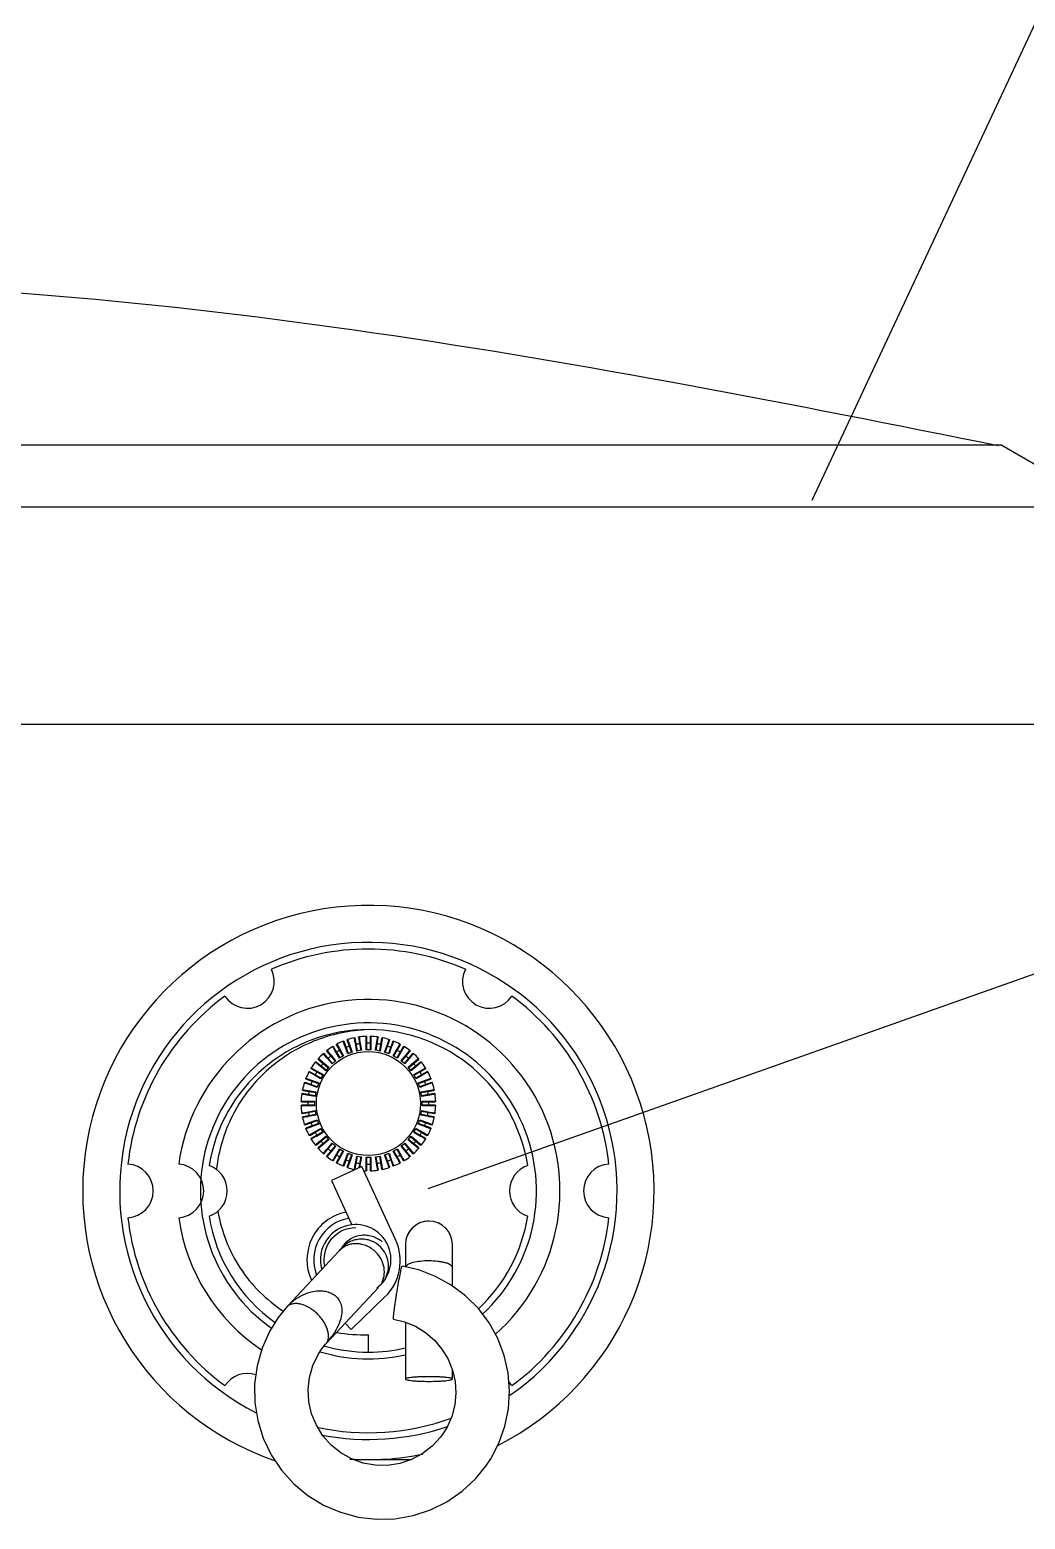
# Model space of a CAD drawing. Header units: millimetres. Extents: x 14764 to 276930, y -11609 to 135619.
# Drawn here: x 259089.6 to 259237.7, y 132261.8 to 132483.5 of the extents above; entities that cross this region are included whole.
import ezdxf

# ---------------------------------------------------------------- set-up
doc = ezdxf.new("R2010")
doc.units = ezdxf.units.MM
doc.header["$LTSCALE"] = 23.1
doc.layers.get('0').update_dxf_attribs({"linetype": 'CONTINUOUS'})

msp = doc.modelspace()

# ---------------------------------------------------------------- linework, layer by layer
at = {"color": 1}
for p, q in [((259264.8002, 132539.4531), (259205.9547, 132413.4646)), ((259148.8551, 132311.0804), (259429.9125, 132410.591))]:
    msp.add_line(p, q, dxfattribs=at)
at = {"color": 0, "linetype": 'ByBlock', "lineweight": 25, "ltscale": 0.5}
for p, q in [((259234.1972, 132421.6953), (258865.9947, 132421.6696)), ((259234.1972, 132421.6953), (259249.9023, 132412.5943)), ((258896.9705, 132412.5456), (259259.4666, 132412.5456)), ((259259.4666, 132380.1456), (258916.9953, 132380.1456))]:
    msp.add_line(p, q, dxfattribs=at)
at = {"color": 0, "linetype": 'ByBlock', "lineweight": 25}
for p, q in [((259134.7282, 132332.1062), (259134.6695, 132332.2079)), ((259134.8459, 132331.9024), (259134.7282, 132332.1062)), ((259135.7661, 132330.5157), (259134.8086, 132332.1741)), ((259135.2417, 132332.4241), (259136.1991, 132330.7657)), ((259135.2819, 132332.5615), (259135.6681, 132331.8929)), ((259136.4894, 132332.2759), (259136.2255, 132333.0015)), ((259137.0115, 132331.1446), (259136.3566, 132332.944)), ((259136.5215, 132332.1874), (259136.4894, 132332.2759)), ((259136.9137, 132331.109), (259136.5215, 132332.1874)), ((259136.8264, 132333.115), (259137.4813, 132331.3156)), ((259136.8899, 132333.2433), (259137.1541, 132332.5178)), ((259137.1541, 132332.5178), (259137.5792, 132331.3512)), ((259138.0294, 132332.7524), (259137.8956, 132333.5128)), ((259138.3472, 132331.5476), (259138.0147, 132333.4334)), ((259138.0458, 132332.6596), (259138.0294, 132332.7524)), ((259138.2447, 132331.5295), (259138.0458, 132332.6596)), ((259138.5071, 132333.5202), (259138.8396, 132331.6344)), ((259138.5919, 132333.6356), (259138.7261, 132332.8752)), ((259138.7261, 132332.8752), (259138.9421, 132331.6525)), ((259139.6285, 132331.7125), (259139.6289, 132332.9542)), ((259139.6289, 132332.9542), (259139.6291, 132333.7263)), ((259139.7326, 132331.7125), (259139.7326, 132333.6274)), ((259140.2326, 132333.6274), (259140.2326, 132331.7125)), ((259140.3361, 132333.7263), (259140.3363, 132332.9542)), ((259140.3363, 132332.9542), (259140.3367, 132331.7125)), ((259141.023, 132331.6525), (259141.239, 132332.8752)), ((259141.1256, 132331.6344), (259141.4581, 132333.5202)), ((259141.239, 132332.8752), (259141.3733, 132333.6356)), ((259141.9505, 132333.4334), (259141.618, 132331.5476)), ((259141.9194, 132332.6597), (259141.7205, 132331.5295)), ((259141.9357, 132332.7524), (259141.9194, 132332.6597)), ((259142.0696, 132333.5128), (259141.9357, 132332.7524)), ((259142.386, 132331.3512), (259142.811, 132332.5178)), ((259142.4838, 132331.3156), (259143.1387, 132333.115)), ((259142.811, 132332.5178), (259143.0753, 132333.2433)), ((259143.6086, 132332.944), (259142.9537, 132331.1446)), ((259143.4436, 132332.1874), (259143.0515, 132331.109)), ((259143.4758, 132332.2759), (259143.4436, 132332.1874)), ((259143.7397, 132333.0015), (259143.4758, 132332.2759)), ((259143.7661, 132330.7657), (259144.7235, 132332.4241)), ((259145.1565, 132332.1741), (259144.1991, 132330.5157)), ((259144.2971, 132331.8929), (259144.6833, 132332.5615)), ((259145.2956, 132332.2079), (259145.1186, 132331.9012)), ((259132.1579, 132329.8167), (259132.0844, 132329.8784)), ((259132.6757, 132329.382), (259132.1579, 132329.8167)), ((259133.6935, 132328.6633), (259132.2266, 132329.8942)), ((259132.5388, 132330.4201), (259133.1304, 132329.9239)), ((259132.548, 132330.2772), (259134.0149, 132329.0463)), ((259133.1304, 132329.9239), (259133.2028, 132329.8632)), ((259133.2028, 132329.8632), (259134.0818, 132329.1261)), ((259133.3368, 132331.0827), (259133.275, 132331.1563)), ((259133.7712, 132330.5647), (259133.3368, 132331.0827)), ((259134.6488, 132329.6802), (259133.4179, 132331.1471)), ((259133.8317, 132330.4925), (259133.7712, 132330.5647)), ((259133.8009, 132331.4685), (259135.0318, 132330.0016)), ((259133.8167, 132331.6108), (259133.8767, 132331.5393)), ((259134.569, 132329.6133), (259133.8317, 132330.4925)), ((259133.8767, 132331.5393), (259134.3131, 132331.0194)), ((259134.3131, 132331.0194), (259134.3739, 132330.9471)), ((259134.3739, 132330.9471), (259135.1116, 132330.0685)), ((259135.1116, 132330.0685), (259134.569, 132329.6133)), ((259134.8921, 132331.8222), (259134.8459, 132331.9024)), ((259135.6759, 132330.4637), (259134.8921, 132331.8222)), ((259135.6681, 132331.8929), (259136.2893, 132330.8178)), ((259136.2893, 132330.8178), (259135.6759, 132330.4637)), ((259137.5792, 132331.3512), (259136.9137, 132331.109)), ((259138.9421, 132331.6525), (259138.2447, 132331.5295)), ((259140.3367, 132331.7125), (259139.6285, 132331.7125)), ((259141.7205, 132331.5295), (259141.023, 132331.6525)), ((259143.0515, 132331.109), (259142.386, 132331.3512)), ((259143.6759, 132330.8178), (259144.2971, 132331.8929)), ((259144.2893, 132330.4637), (259143.6759, 132330.8178)), ((259145.0717, 132331.8199), (259144.2893, 132330.4637)), ((259144.8536, 132330.0685), (259145.5914, 132330.9472)), ((259145.3962, 132329.6133), (259144.8536, 132330.0685)), ((259144.9334, 132330.0016), (259146.1642, 132331.4685)), ((259145.1186, 132331.9012), (259145.0717, 132331.8199)), ((259146.5473, 132331.1471), (259145.3164, 132329.6802)), ((259146.1335, 132330.4926), (259145.3962, 132329.6133)), ((259145.5914, 132330.9472), (259145.652, 132331.0194)), ((259145.652, 132331.0194), (259146.0883, 132331.5391)), ((259145.8833, 132329.1261), (259146.7625, 132329.8633)), ((259145.9502, 132329.0463), (259147.4171, 132330.2772)), ((259146.0883, 132331.5391), (259146.1485, 132331.6108)), ((259146.194, 132330.5647), (259146.1335, 132330.4926)), ((259146.6288, 132331.0832), (259146.194, 132330.5647)), ((259147.7385, 132329.8942), (259146.2716, 132328.6633)), ((259146.6901, 132331.1563), (259146.6288, 132331.0832)), ((259146.7625, 132329.8633), (259146.8347, 132329.9239)), ((259146.8347, 132329.9239), (259147.3546, 132330.3599)), ((259147.8077, 132329.817), (259147.2895, 132329.382)), ((259147.3546, 132330.3599), (259147.4263, 132330.4201)), ((259147.8808, 132329.8784), (259147.8077, 132329.817)), ((259131.8022, 132328.027), (259131.1336, 132328.4133)), ((259132.9294, 132327.496), (259131.271, 132328.4535)), ((259131.4872, 132329.0256), (259132.1559, 132328.6397)), ((259131.521, 132328.8865), (259133.1794, 132327.929)), ((259132.8773, 132327.4059), (259131.8022, 132328.027)), ((259132.1559, 132328.6397), (259132.2378, 132328.5925)), ((259132.2378, 132328.5925), (259133.2314, 132328.0192)), ((259132.7478, 132329.3215), (259132.6757, 132329.382)), ((259133.6266, 132328.5836), (259132.7478, 132329.3215)), ((259133.2314, 132328.0192), (259132.8773, 132327.4059)), ((259134.0818, 132329.1261), (259133.6266, 132328.5836)), ((259146.3386, 132328.5836), (259145.8833, 132329.1261)), ((259147.2174, 132329.3215), (259146.3386, 132328.5836)), ((259146.7337, 132328.0192), (259147.7275, 132328.5926)), ((259147.0878, 132327.4059), (259146.7337, 132328.0192)), ((259146.7858, 132327.929), (259148.4441, 132328.8865)), ((259148.6941, 132328.4535), (259147.0358, 132327.496)), ((259148.163, 132328.027), (259147.0878, 132327.4059)), ((259147.2895, 132329.382), (259147.2174, 132329.3215)), ((259147.7275, 132328.5926), (259147.8092, 132328.6397)), ((259147.8092, 132328.6397), (259148.478, 132329.0256)), ((259148.8315, 132328.4133), (259148.163, 132328.027)), ((259130.1823, 132325.7996), (259130.9428, 132325.6657)), ((259130.2617, 132325.6804), (259132.1475, 132325.3479)), ((259131.1773, 132326.541), (259130.4518, 132326.8052)), ((259132.3795, 132326.2138), (259130.5801, 132326.8687)), ((259130.6936, 132327.4697), (259130.8323, 132327.4192)), ((259130.7511, 132327.3385), (259132.5505, 132326.6836)), ((259130.8323, 132327.4192), (259131.4193, 132327.2058)), ((259130.9428, 132325.6657), (259131.0358, 132325.6493)), ((259131.0358, 132325.6493), (259132.1656, 132325.4505)), ((259132.3439, 132326.1159), (259131.1773, 132326.541)), ((259131.4193, 132327.2058), (259131.5081, 132327.1735)), ((259131.5081, 132327.1735), (259132.5862, 132326.7815)), ((259132.1656, 132325.4505), (259132.0426, 132324.753)), ((259132.5862, 132326.7815), (259132.3439, 132326.1159)), ((259147.379, 132326.7815), (259148.4573, 132327.1735)), ((259147.6212, 132326.1159), (259147.379, 132326.7815)), ((259147.4146, 132326.6836), (259149.214, 132327.3385)), ((259149.385, 132326.8687), (259147.5856, 132326.2138)), ((259148.7879, 132326.541), (259147.6212, 132326.1159)), ((259147.7996, 132325.4505), (259148.9295, 132325.6493)), ((259147.9225, 132324.753), (259147.7996, 132325.4505)), ((259147.8176, 132325.3479), (259149.7034, 132325.6804)), ((259148.4573, 132327.1735), (259148.5459, 132327.2058)), ((259148.5459, 132327.2058), (259149.2715, 132327.4697)), ((259149.5134, 132326.8052), (259148.7879, 132326.541)), ((259148.9295, 132325.6493), (259149.0224, 132325.6657)), ((259149.0224, 132325.6657), (259149.7828, 132325.7996)), ((259129.9688, 132324.0661), (259130.7409, 132324.0663)), ((259130.7409, 132323.3588), (259129.9688, 132323.359)), ((259130.8199, 132324.969), (259130.0596, 132325.1033)), ((259130.0677, 132323.9625), (259131.9826, 132323.9625)), ((259131.9826, 132323.4625), (259130.0677, 132323.4625)), ((259132.0607, 132324.8555), (259130.1749, 132325.188)), ((259130.7409, 132324.0663), (259131.9826, 132324.0667)), ((259131.9826, 132323.3584), (259130.7409, 132323.3588)), ((259132.0426, 132324.753), (259130.8199, 132324.969)), ((259131.9826, 132324.0667), (259131.9826, 132323.3584)), ((259149.7902, 132325.188), (259147.9045, 132324.8555)), ((259149.1453, 132324.969), (259147.9225, 132324.753)), ((259147.9826, 132324.0667), (259149.2242, 132324.0663)), ((259147.9826, 132323.3584), (259147.9826, 132324.0667)), ((259147.9826, 132323.9625), (259149.8975, 132323.9625)), ((259149.8975, 132323.4625), (259147.9826, 132323.4625)), ((259149.2242, 132323.3588), (259147.9826, 132323.3584)), ((259149.9056, 132325.1033), (259149.1453, 132324.969)), ((259149.2242, 132324.0663), (259149.9963, 132324.0661)), ((259149.9963, 132323.359), (259149.2242, 132323.3588)), ((259130.0596, 132322.3218), (259130.8199, 132322.4561)), ((259130.1749, 132322.237), (259132.0607, 132322.5696)), ((259130.9428, 132321.7594), (259130.1823, 132321.6255)), ((259132.1475, 132322.0771), (259130.2617, 132321.7446)), ((259130.5801, 132320.5564), (259132.3795, 132321.2113)), ((259130.8199, 132322.4561), (259132.0426, 132322.6721)), ((259131.0357, 132321.7757), (259130.9428, 132321.7594)), ((259132.1656, 132321.9746), (259131.0357, 132321.7757)), ((259131.1773, 132320.8841), (259132.3439, 132321.3091)), ((259132.0426, 132322.6721), (259132.1656, 132321.9746)), ((259132.3439, 132321.3091), (259132.5862, 132320.6436)), ((259147.379, 132320.6436), (259147.6212, 132321.3091)), ((259147.5856, 132321.2113), (259149.385, 132320.5564)), ((259147.6212, 132321.3091), (259148.7879, 132320.8841)), ((259147.7996, 132321.9746), (259147.9225, 132322.6721)), ((259148.9293, 132321.7758), (259147.7996, 132321.9746)), ((259149.7034, 132321.7446), (259147.8176, 132322.0771)), ((259147.9045, 132322.5696), (259149.7902, 132322.237)), ((259147.9225, 132322.6721), (259149.1453, 132322.4561)), ((259149.0224, 132321.7594), (259148.9293, 132321.7758)), ((259149.7828, 132321.6255), (259149.0224, 132321.7594)), ((259149.1453, 132322.4561), (259149.9056, 132322.3218)), ((259130.4518, 132320.6198), (259131.1773, 132320.8841)), ((259131.4193, 132320.2193), (259130.6936, 132319.9554)), ((259132.5505, 132320.7415), (259130.7511, 132320.0865)), ((259131.1336, 132319.0118), (259131.8022, 132319.398)), ((259131.271, 132318.9716), (259132.9294, 132319.929)), ((259131.5079, 132320.2516), (259131.4193, 132320.2193)), ((259132.1559, 132318.7854), (259131.4872, 132318.3995)), ((259132.5862, 132320.6436), (259131.5079, 132320.2516)), ((259133.1794, 132319.496), (259131.521, 132318.5386)), ((259131.8022, 132319.398), (259132.8773, 132320.0192)), ((259132.2376, 132318.8325), (259132.1559, 132318.7854)), ((259132.2266, 132317.5309), (259133.6935, 132318.7617)), ((259133.2314, 132319.4059), (259132.2376, 132318.8325)), ((259132.7478, 132318.1036), (259133.6266, 132318.8415)), ((259132.8773, 132320.0192), (259133.2314, 132319.4059)), ((259133.6266, 132318.8415), (259134.0818, 132318.299)), ((259145.8833, 132318.299), (259146.3386, 132318.8415)), ((259146.2716, 132318.7617), (259147.7385, 132317.5309)), ((259146.3386, 132318.8415), (259147.2174, 132318.1036)), ((259146.7337, 132319.4059), (259147.0878, 132320.0192)), ((259147.7274, 132318.8326), (259146.7337, 132319.4059)), ((259148.4441, 132318.5386), (259146.7858, 132319.496)), ((259147.0358, 132319.929), (259148.6941, 132318.9716)), ((259147.0878, 132320.0192), (259148.163, 132319.398)), ((259148.4571, 132320.2516), (259147.379, 132320.6436)), ((259149.214, 132320.0865), (259147.4146, 132320.7415)), ((259147.8092, 132318.7854), (259147.7274, 132318.8326)), ((259148.478, 132318.3995), (259147.8092, 132318.7854)), ((259148.163, 132319.398), (259148.8315, 132319.0118)), ((259148.5459, 132320.2193), (259148.4571, 132320.2516)), ((259149.1329, 132320.0059), (259148.5459, 132320.2193)), ((259148.7879, 132320.8841), (259149.5134, 132320.6198)), ((259149.2715, 132319.9554), (259149.1329, 132320.0059)), ((259132.0844, 132317.5466), (259132.1575, 132317.608)), ((259132.1575, 132317.608), (259132.6757, 132318.0431)), ((259132.6106, 132317.0651), (259132.5388, 132317.005)), ((259134.0149, 132318.3787), (259132.548, 132317.1479)), ((259133.1304, 132317.5011), (259132.6106, 132317.0651)), ((259132.6757, 132318.0431), (259132.7478, 132318.1036)), ((259133.2027, 132317.5618), (259133.1304, 132317.5011)), ((259134.0818, 132318.299), (259133.2027, 132317.5618)), ((259133.3363, 132316.3419), (259133.7712, 132316.8604)), ((259133.4179, 132316.278), (259134.6488, 132317.7449)), ((259133.7712, 132316.8604), (259133.8317, 132316.9325)), ((259135.0318, 132317.4235), (259133.8009, 132315.9566)), ((259133.8317, 132316.9325), (259134.569, 132317.8118)), ((259135.1116, 132317.3566), (259134.3738, 132316.4779)), ((259134.569, 132317.8118), (259135.1116, 132317.3566)), ((259134.8086, 132315.251), (259135.7661, 132316.9093)), ((259134.8935, 132315.6052), (259135.6759, 132316.9614)), ((259136.1991, 132316.6593), (259135.2417, 132315.001)), ((259136.2893, 132316.6073), (259135.6681, 132315.5322)), ((259135.6759, 132316.9614), (259136.2893, 132316.6073)), ((259143.6759, 132316.6073), (259144.2893, 132316.9614)), ((259144.2971, 132315.5322), (259143.6759, 132316.6073)), ((259144.7235, 132315.001), (259143.7661, 132316.6593)), ((259144.1991, 132316.9093), (259145.1565, 132315.251)), ((259144.2893, 132316.9614), (259145.0731, 132315.6028)), ((259144.8536, 132317.3566), (259145.3962, 132317.8118)), ((259145.5913, 132316.478), (259144.8536, 132317.3566)), ((259146.1642, 132315.9566), (259144.9334, 132317.4235)), ((259145.3164, 132317.7449), (259146.5473, 132316.278)), ((259145.3962, 132317.8118), (259146.1335, 132316.9325)), ((259146.7623, 132317.5619), (259145.8833, 132318.299)), ((259147.4171, 132317.1479), (259145.9502, 132318.3787)), ((259146.1335, 132316.9325), (259146.194, 132316.8604)), ((259146.194, 132316.8604), (259146.6284, 132316.3424)), ((259146.8347, 132317.5011), (259146.7623, 132317.5619)), ((259147.4263, 132317.005), (259146.8347, 132317.5011)), ((259147.2174, 132318.1036), (259147.2895, 132318.0431)), ((259147.2895, 132318.0431), (259147.8072, 132317.6084)), ((259147.8072, 132317.6084), (259147.8808, 132317.5466)), ((259133.275, 132316.2688), (259133.3363, 132316.3419)), ((259133.8769, 132315.886), (259133.8167, 132315.8143)), ((259134.3131, 132316.4057), (259133.8769, 132315.886)), ((259134.3738, 132316.4779), (259134.3131, 132316.4057)), ((259139.0113, 132314.3535), (259134.4702, 132312.2611)), ((259134.6695, 132315.2171), (259134.8466, 132315.5239)), ((259134.8466, 132315.5239), (259134.8935, 132315.6052)), ((259135.6681, 132315.5322), (259135.2819, 132314.8636)), ((259136.2255, 132314.4236), (259136.4894, 132315.1492)), ((259136.3566, 132314.4811), (259137.0115, 132316.2805)), ((259136.4894, 132315.1492), (259136.5215, 132315.2377)), ((259136.5215, 132315.2377), (259136.9137, 132316.3161)), ((259137.4813, 132316.1095), (259136.8264, 132314.3101)), ((259137.1541, 132314.9072), (259136.8899, 132314.1818)), ((259136.9137, 132316.3161), (259137.5792, 132316.0739)), ((259137.5792, 132316.0739), (259137.1541, 132314.9072)), ((259137.8956, 132313.9123), (259138.0294, 132314.6727)), ((259138.0147, 132313.9917), (259138.3472, 132315.8775)), ((259138.0294, 132314.6727), (259138.0458, 132314.7654)), ((259138.0458, 132314.7654), (259138.2447, 132315.8956)), ((259138.2447, 132315.8956), (259138.9421, 132315.7726)), ((259138.8396, 132315.7907), (259138.5486, 132314.1403)), ((259138.7261, 132314.5499), (259138.6625, 132314.1895)), ((259138.9421, 132315.7726), (259138.7261, 132314.5499)), ((259144.0332, 132303.4549), (259139.0113, 132314.3535)), ((259139.6289, 132314.4709), (259139.6285, 132315.7125)), ((259139.6285, 132315.7125), (259140.3367, 132315.7125)), ((259139.6291, 132313.6988), (259139.6289, 132314.4709)), ((259139.7326, 132313.7977), (259139.7326, 132315.7125)), ((259140.2326, 132315.7125), (259140.2326, 132313.7977)), ((259140.3363, 132314.4709), (259140.3361, 132313.6988)), ((259140.3367, 132315.7125), (259140.3363, 132314.4709)), ((259141.023, 132315.7726), (259141.7205, 132315.8956)), ((259141.239, 132314.5499), (259141.023, 132315.7726)), ((259141.4581, 132313.9049), (259141.1256, 132315.7907)), ((259141.3733, 132313.7895), (259141.239, 132314.5499)), ((259141.618, 132315.8775), (259141.9505, 132313.9917)), ((259141.7205, 132315.8956), (259141.9194, 132314.7654)), ((259141.9194, 132314.7654), (259141.9357, 132314.6727)), ((259141.9357, 132314.6727), (259142.0696, 132313.9123)), ((259142.386, 132316.0739), (259143.0515, 132316.3161)), ((259142.811, 132314.9072), (259142.386, 132316.0739)), ((259143.1387, 132314.3101), (259142.4838, 132316.1095)), ((259143.0753, 132314.1818), (259142.811, 132314.9072)), ((259142.9537, 132316.2805), (259143.6086, 132314.4811)), ((259143.0515, 132316.3161), (259143.4436, 132315.2377)), ((259143.4436, 132315.2377), (259143.4758, 132315.1492)), ((259143.4758, 132315.1492), (259143.7397, 132314.4236)), ((259144.6833, 132314.8636), (259144.2971, 132315.5322)), ((259145.0731, 132315.6028), (259145.1193, 132315.5227)), ((259145.1193, 132315.5227), (259145.2369, 132315.3188)), ((259145.2369, 132315.3188), (259145.2956, 132315.2171)), ((259145.652, 132316.4057), (259145.5913, 132316.478)), ((259146.0885, 132315.8858), (259145.652, 132316.4057)), ((259146.1485, 132315.8143), (259146.0885, 132315.8858)), ((259146.6284, 132316.3424), (259146.6901, 132316.2688)), ((259134.4702, 132312.2611), (259137.5043, 132305.6763)), ((259135.632, 132301.7953), (259127.9732, 132293.59)), ((259135.7785, 132301.9533), (259135.6321, 132301.7953)), ((259136.1374, 132302.4421), (259135.8211, 132301.9999)), ((259145.4826, 132302.7125), (259145.4826, 132299.405)), ((259152.4826, 132296.5699), (259152.4826, 132302.7125)), ((259144.9909, 132299.5074), (259145.0029, 132299.5157)), ((259133.7381, 132288.0472), (259141.4803, 132296.3417)), ((259137.4265, 132290.0591), (259142.4475, 132294.9366)), ((259127.8935, 132293.5129), (259126.5549, 132291.8491)), ((259127.8384, 132293.4458), (259127.8464, 132293.4544)), ((259127.8464, 132293.4544), (259127.8855, 132293.4962)), ((259127.8855, 132293.4962), (259127.8975, 132293.509)), ((259127.8975, 132293.509), (259127.9301, 132293.544)), ((259127.9301, 132293.544), (259127.9731, 132293.5901)), ((259136.5032, 132291.0095), (259137.4265, 132290.0591)), ((259145.4826, 132291.1724), (259145.4826, 132282.7125)), ((259133.0618, 132287.195), (259133.5913, 132287.8764)), ((259133.4513, 132287.7397), (259133.5882, 132287.884)), ((259133.5882, 132287.884), (259133.5939, 132287.8901)), ((259133.5882, 132287.884), (259133.5939, 132287.8901)), ((259133.5938, 132287.8794), (259133.5913, 132287.8764)), ((259133.638, 132287.9374), (259133.6902, 132287.9933)), ((259133.6415, 132287.9415), (259133.6462, 132287.9466)), ((259133.7035, 132288.0101), (259133.7169, 132288.0245)), ((259133.7171, 132288.0243), (259133.7379, 132288.0474)), ((259133.7175, 132288.0235), (259133.7839, 132288.0989)), ((259133.7379, 132288.0474), (259133.7836, 132288.0985)), ((259139.9826, 132286.7125), (259139.9826, 132289.3106)), ((259152.4826, 132282.7125), (259152.4826, 132284.0464)), ((259137.7899, 132270.7125), (259146.3701, 132270.7125))]:
    msp.add_line(p, q, dxfattribs=at)
for points in [[(259135.8829, 132302.0685), (259135.8851, 132302.0712), (259135.8724, 132302.0568), (259135.8362, 132302.0165), (259135.7785, 132301.9533)], [(259157.4611, 132269.7401), (259158.1753, 132270.8141), (259159.4108, 132273.1749), (259160.3024, 132275.6864), (259160.8322, 132278.2991), (259160.9898, 132280.9614), (259160.7719, 132283.6205), (259160.1829, 132286.2239), (259159.2342, 132288.7201), (259157.9446, 132291.0597), (259156.3395, 132293.1962), (259154.4507, 132295.0874), (259152.3156, 132296.6957), (259149.9765, 132297.9892), (259147.4797, 132298.9425), (259145.0029, 132299.5161)], [(259126.5548, 132291.8489), (259125.2705, 132289.7848), (259124.1573, 132287.2916), (259123.4146, 132284.6635), (259123.0578, 132281.9548), (259123.0945, 132279.222), (259123.524, 132276.5215), (259124.3375, 132273.9095), (259125.5181, 132271.4404), (259127.0413, 132269.1655), (259128.8756, 132267.1322), (259130.9829, 132265.3826), (259133.3193, 132263.9534), (259135.8361, 132262.8741), (259138.4811, 132262.1672), (259141.1992, 132261.8473), (259143.9338, 132261.9211), (259146.6283, 132262.3868), (259149.2266, 132263.2348), (259151.6749, 132264.4472), (259153.9223, 132265.9989), (259155.9222, 132267.8577), (259157.4609, 132269.7398)], [(259143.7229, 132291.6196), (259145.3522, 132291.2264), (259146.9705, 132290.5568), (259148.4629, 132289.6398), (259149.7917, 132288.4984), (259150.9231, 132287.1616), (259151.8285, 132285.6631), (259152.4849, 132284.0407), (259152.8755, 132282.3354), (259152.99, 132280.5905), (259152.8255, 132278.8504), (259152.3858, 132277.1594), (259151.6821, 132275.5606), (259150.9548, 132274.395)], [(259150.9549, 132274.395), (259150.6959, 132274.0478), (259149.4539, 132272.7006), (259148.0036, 132271.5802), (259146.3858, 132270.7178), (259144.6459, 132270.1375), (259142.8329, 132269.8552), (259140.9972, 132269.8787), (259139.1903, 132270.207), (259137.4623, 132270.8308), (259135.8614, 132271.7326), (259134.432, 132272.8872), (259133.2139, 132274.2627), (259132.2411, 132275.8206), (259131.5409, 132277.5179), (259131.133, 132279.3072), (259131.029, 132281.1386), (259131.2321, 132282.9608), (259131.7368, 132284.7227), (259132.529, 132286.3749), (259133.0615, 132287.1946)]]:
    msp.add_lwpolyline(points, dxfattribs=at)
msp.add_circle((259139.9826, 132323.7125), 7.7398, dxfattribs=at)
for centre, radius, start, end in [((259139.9826, 132310.7125), 42.5, 296.919383, 250.968651), ((259139.9826, 132310.7125), 37, 304.682142, 243.13686), ((259139.9826, 132310.7125), 36, 66.369477, 113.630523), ((259121.9826, 132341.8895), 4, 213.184739, 26.815261), ((259157.9826, 132341.8895), 4, 153.184739, 326.815261), ((259139.9826, 132310.7125), 36, 126.369477, 173.630523), ((259139.9826, 132310.7125), 28.5, 311.518402, 171.951872), ((259139.9826, 132310.7125), 36, 6.369477, 53.630523), ((259139.9826, 132310.7125), 25, 312.803363, 234.810979), ((259139.9826, 132310.7125), 24, 9.068722, 170.931278), ((259139.9826, 132323.7125), 10.02, 122.021936, 127.978061), ((259139.9826, 132323.7125), 10.02, 112.021937, 117.978061), ((259139.9826, 132323.7125), 9, 108.380232, 111.58498), ((259139.9826, 132323.7125), 10.02, 102.021937, 107.978061), ((259139.9826, 132323.7125), 9, 98.506589, 101.669393), ((259139.9826, 132323.7125), 10.02, 92.021937, 97.978061), ((259139.9826, 132323.7125), 9, 88.503433, 91.496567), ((259139.9826, 132323.7125), 10.02, 82.021938, 87.978061), ((259139.9826, 132323.7125), 9, 78.330607, 81.493411), ((259139.9826, 132323.7125), 10.02, 72.021938, 77.978061), ((259139.9826, 132323.7125), 9, 68.41502, 71.619768), ((259139.9826, 132323.7125), 10.02, 62.021938, 67.978061), ((259139.9826, 132323.7125), 10.02, 52.021938, 57.978062), ((259139.9826, 132323.7125), 10.02, 142.021937, 147.978061), ((259139.9826, 132323.7125), 10.02, 132.021937, 137.978061), ((259139.9826, 132323.7125), 9, 128.516267, 131.538462), ((259139.9826, 132323.7125), 9, 118.323979, 121.601229), ((259139.9826, 132323.7125), 9, 58.398771, 61.676021), ((259139.9826, 132323.7125), 9, 48.461538, 51.483733), ((259139.9826, 132323.7125), 10.02, 42.021938, 47.978061), ((259139.9826, 132323.7125), 10.02, 32.021938, 37.978061), ((259139.9826, 132323.7125), 10.02, 152.021937, 157.978061), ((259139.9826, 132323.7125), 9, 148.350755, 151.548374), ((259139.9826, 132323.7125), 9, 138.433315, 141.635387), ((259139.9826, 132323.7125), 9, 38.364613, 41.566685), ((259139.9826, 132323.7125), 9, 28.451626, 31.649245), ((259139.9826, 132323.7125), 10.02, 22.021938, 27.978061), ((259139.9826, 132323.7125), 10.02, 162.021937, 167.978061), ((259139.9826, 132323.7125), 9, 168.48654, 171.669979), ((259139.9826, 132323.7125), 9, 158.543644, 161.471891), ((259139.9826, 132323.7125), 9, 18.528109, 21.456356), ((259139.9826, 132323.7125), 9, 8.330021, 11.51346), ((259139.9826, 132323.7125), 10.02, 12.021938, 17.978061), ((259139.9826, 132323.7125), 10.02, 172.021937, 177.978061), ((259139.9826, 132323.7125), 10.02, 182.021937, 187.978061), ((259139.9826, 132323.7125), 9, 178.397179, 181.602821), ((259139.9826, 132323.7125), 9, 358.397179, 1.602821), ((259139.9826, 132323.7125), 10.02, 2.021937, 7.978061), ((259139.9826, 132323.7125), 10.02, 352.021937, 357.978061), ((259139.9826, 132323.7125), 10.02, 192.021938, 197.978061), ((259139.9826, 132323.7125), 9, 188.330021, 191.51346), ((259139.9826, 132323.7125), 9, 348.48654, 351.669979), ((259139.9826, 132323.7125), 10.02, 342.021937, 347.978061), ((259139.9826, 132323.7125), 10.02, 202.021938, 207.978061), ((259139.9826, 132323.7125), 9, 198.528109, 201.456356), ((259139.9826, 132323.7125), 9, 208.451626, 211.649245), ((259139.9826, 132323.7125), 9, 328.350755, 331.548374), ((259139.9826, 132323.7125), 9, 338.543644, 341.471891), ((259139.9826, 132323.7125), 10.02, 332.021937, 337.978061), ((259139.9826, 132323.7125), 10.02, 212.021938, 217.978061), ((259139.9826, 132323.7125), 10.02, 222.021938, 227.978061), ((259139.9826, 132323.7125), 9, 218.364613, 221.566685), ((259139.9826, 132323.7125), 9, 228.461538, 231.483733), ((259139.9826, 132323.7125), 9, 308.516267, 311.538462), ((259139.9826, 132323.7125), 10.02, 312.021937, 317.978061), ((259139.9826, 132323.7125), 9, 318.433315, 321.635387), ((259139.9826, 132323.7125), 10.02, 322.021937, 327.978061), ((259103.9826, 132310.7125), 4, 273.184739, 86.815261), ((259111.4826, 132310.7125), 4, 274.024064, 85.975936), ((259114.9826, 132310.7125), 4, 288.965575, 71.034425), ((259139.9826, 132323.7125), 10.02, 232.021938, 237.978062), ((259139.9826, 132323.7125), 9, 238.398771, 241.676021), ((259139.9826, 132323.7125), 10.02, 242.021938, 247.978061), ((259139.9826, 132323.7125), 9, 248.41502, 251.619768), ((259139.9826, 132323.7125), 9, 258.330607, 261.493411), ((259139.9826, 132323.7125), 9, 268.503433, 271.496567), ((259139.9826, 132323.7125), 9, 278.506589, 281.669393), ((259139.9826, 132323.7125), 9, 288.380232, 291.58498), ((259139.9826, 132323.7125), 10.02, 292.021937, 297.978061), ((259139.9826, 132323.7125), 9, 298.323979, 301.601229), ((259139.9826, 132323.7125), 10.02, 302.021936, 307.978061), ((259164.9826, 132310.7125), 4, 108.965575, 251.034425), ((259175.9826, 132310.7125), 4, 93.184739, 266.815261), ((259139.9826, 132323.7125), 10.02, 252.021938, 257.978061), ((259139.9826, 132323.7125), 10.02, 266.114458, 267.978061), ((259139.9826, 132323.7125), 10.02, 272.021937, 277.978061), ((259139.9826, 132323.7125), 10.02, 282.021937, 287.978061), ((259139.9826, 132310.7125), 36, 186.369477, 233.630523), ((259139.9826, 132310.7125), 28.5, 188.048128, 236.108508), ((259139.9832, 132310.7129), 24.0006, 189.069358, 234.677302), ((259138.0917, 132300.4562), 7.25, 101.575234, 204.838047), ((259138.0917, 132300.4562), 6.25, 99.421109, 201.241457), ((259138.0917, 132300.4562), 5.25, 96.408677, 195.586301), ((259138.0917, 132300.4562), 5.2531, 306.472095, 96.4198), ((259148.9826, 132302.7125), 3.5, 0, 180), ((259148.9517, 132302.6351), 3.5793, 55.743655, 66.804785), ((259139.9826, 132310.7125), 24, 313.036752, 350.931278), ((259139.9826, 132310.7125), 36, 306.369477, 353.630523), ((259138.0917, 132300.4562), 4.75, 90, 191.70613), ((259137.2216, 132300.3162), 7.5, 314.169685, 24.739509), ((259149.0777, 132302.6731), 3.5989, 149.325523, 159.134882), ((259149.0028, 132302.7171), 3.512, 142.206978, 149.320617), ((259148.8967, 132302.7989), 3.3781, 131.424528, 142.2005), ((259149.0679, 132302.7983), 3.3789, 37.748061, 48.701623), ((259148.9627, 132302.7174), 3.5116, 30.774686, 37.741816), ((259148.8877, 132302.6731), 3.5987, 20.863895, 30.768654), ((259148.9663, 132302.6938), 3.5174, 8.30834, 13.994269), ((259139.0043, 132299.5027), 4.042, 135.447816, 140.581463), ((259139.0077, 132299.4994), 4.0468, 134.379636, 135.448665), ((259133.8447, 132287.8953), 8.1797, 123.826021, 135.875666), ((259128.925, 132292.334), 1.5546, 131.285601, 134.346369), ((259128.9355, 132292.3219), 1.5707, 127.297273, 131.281494), ((259132.9054, 132288.4544), 0.8969, 320.124646, 320.634915), ((259124.7303, 132296.1515), 12.1167, 317.013585, 317.345101), ((259132.9274, 132288.4366), 0.8687, 320.624804, 323.20289), ((259132.9552, 132288.4157), 0.8339, 323.209216, 324.993565), ((259124.723, 132296.1583), 12.1267, 317.377507, 317.681826), ((259124.7375, 132296.1452), 12.1071, 317.681817, 317.875103), ((259132.7682, 132288.8537), 1.2611, 316.985634, 318.259065), ((259132.7139, 132288.9024), 1.3341, 318.252802, 318.810642), ((259132.7502, 132288.8709), 1.286, 318.799887, 319.906826), ((259132.8394, 132288.7956), 1.1693, 319.915582, 320.215815), ((259132.7632, 132288.859), 1.2684, 320.217819, 323.254812), ((259139.1612, 132310.8355), 21.5405, 259.611452, 272.185465), ((259139.9826, 132310.7125), 25, 253.351115, 282.737721), ((259139.9823, 132310.7121), 23.9995, 254.13596, 254.373818), ((259139.9979, 132310.824), 24.1115, 254.409788, 269.963665), ((259139.9826, 132310.7125), 24, 270, 283.293953), ((259121.9826, 132279.5356), 4, 71.612737, 146.815261), ((259157.9826, 132279.5356), 4, 33.184739, 42.977342), ((259139.9826, 132310.7125), 36, 257.765332, 290.056141), ((259139.9826, 132310.7125), 37, 259.325794, 288.573172), ((259139.9826, 132310.7125), 40, 266.064818, 281.674362)]:
    msp.add_arc(centre, radius, start, end, dxfattribs=at)
at = {"color": 0, "linetype": 'ByBlock', "lineweight": 25, "ltscale": 0.5}
msp.add_open_spline([(259045.7541, 132445.9711), (259109.3634, 132446.0818), (259172.9808, 132433.8884), (259233.6497, 132421.6685)], degree=3, dxfattribs=at)
at = {"color": 0, "linetype": 'ByBlock', "lineweight": 25}
for points, knots in [([(259139.9826, 132334.7125), (259137.2067, 132334.6169), (259131.6395, 132333.4402), (259124.4492, 132328.9004), (259119.2931, 132322.1349), (259117.679, 132316.6683), (259117.3902, 132313.9068)], [0, 0, 0, 0, 0.25004719, 0.50006336, 0.75004844, 1, 1, 1, 1]), ([(259134.6695, 132332.2079), (259134.6923, 132332.2222), (259134.7505, 132332.2316), (259134.7961, 132332.1957), (259134.8086, 132332.1741)], [0, 0, 0, 0, 0.51782163, 1, 1, 1, 1]), ([(259135.2417, 132332.4241), (259135.2292, 132332.4457), (259135.2209, 132332.5032), (259135.2582, 132332.5489), (259135.2819, 132332.5615)], [0, 0, 0, 0, 0.48217952, 1, 1, 1, 1]), ([(259136.2255, 132333.0015), (259136.2504, 132333.0115), (259136.3093, 132333.0107), (259136.348, 132332.9675), (259136.3566, 132332.944)], [0, 0, 0, 0, 0.51782112, 1, 1, 1, 1]), ([(259136.8264, 132333.115), (259136.8179, 132333.1385), (259136.8197, 132333.1965), (259136.8643, 132333.235), (259136.8899, 132333.2433)], [0, 0, 0, 0, 0.48217948, 1, 1, 1, 1]), ([(259137.8956, 132333.5128), (259137.9218, 132333.5184), (259137.9797, 132333.5073), (259138.0103, 132333.458), (259138.0147, 132333.4334)], [0, 0, 0, 0, 0.51782116, 1, 1, 1, 1]), ([(259138.5071, 132333.5202), (259138.5027, 132333.5448), (259138.5147, 132333.6017), (259138.5653, 132333.6318), (259138.5919, 132333.6356)], [0, 0, 0, 0, 0.48217951, 1, 1, 1, 1]), ([(259139.6291, 132333.7263), (259139.6559, 132333.7272), (259139.711, 132333.7063), (259139.7326, 132333.6524), (259139.7326, 132333.6274)], [0, 0, 0, 0, 0.51782117, 1, 1, 1, 1]), ([(259140.2326, 132333.6274), (259140.2326, 132333.6524), (259140.2542, 132333.7063), (259140.3093, 132333.7272), (259140.3361, 132333.7263)], [0, 0, 0, 0, 0.48217946, 1, 1, 1, 1]), ([(259141.3733, 132333.6356), (259141.3999, 132333.6318), (259141.4505, 132333.6017), (259141.4624, 132333.5448), (259141.4581, 132333.5202)], [0, 0, 0, 0, 0.51782074, 1, 1, 1, 1]), ([(259141.9505, 132333.4334), (259141.9548, 132333.458), (259141.9855, 132333.5073), (259142.0434, 132333.5184), (259142.0696, 132333.5128)], [0, 0, 0, 0, 0.48217941, 1, 1, 1, 1]), ([(259143.0753, 132333.2433), (259143.1008, 132333.235), (259143.1454, 132333.1965), (259143.1473, 132333.1385), (259143.1387, 132333.115)], [0, 0, 0, 0, 0.51782076, 1, 1, 1, 1]), ([(259143.6086, 132332.944), (259143.6171, 132332.9675), (259143.6559, 132333.0107), (259143.7148, 132333.0115), (259143.7397, 132333.0015)], [0, 0, 0, 0, 0.48217945, 1, 1, 1, 1]), ([(259144.6833, 132332.5615), (259144.707, 132332.5489), (259144.7443, 132332.5032), (259144.736, 132332.4457), (259144.7235, 132332.4241)], [0, 0, 0, 0, 0.51782071, 1, 1, 1, 1]), ([(259145.1565, 132332.1741), (259145.169, 132332.1957), (259145.2147, 132332.2316), (259145.2729, 132332.2222), (259145.2956, 132332.2079)], [0, 0, 0, 0, 0.48217883, 1, 1, 1, 1]), ([(259132.0844, 132329.8784), (259132.1009, 132329.8996), (259132.1523, 132329.9284), (259132.2075, 132329.9103), (259132.2266, 132329.8942)], [0, 0, 0, 0, 0.51782115, 1, 1, 1, 1]), ([(259132.548, 132330.2772), (259132.5289, 132330.2933), (259132.5015, 132330.3445), (259132.5209, 132330.4001), (259132.5388, 132330.4201)], [0, 0, 0, 0, 0.48217947, 1, 1, 1, 1]), ([(259133.275, 132331.1563), (259133.295, 132331.1742), (259133.3506, 132331.1936), (259133.4018, 132331.1662), (259133.4179, 132331.1471)], [0, 0, 0, 0, 0.51782107, 1, 1, 1, 1]), ([(259133.8009, 132331.4685), (259133.7849, 132331.4876), (259133.7668, 132331.5428), (259133.7955, 132331.5942), (259133.8167, 132331.6108)], [0, 0, 0, 0, 0.48217947, 1, 1, 1, 1]), ([(259146.1485, 132331.6108), (259146.1696, 132331.5942), (259146.1984, 132331.5428), (259146.1803, 132331.4876), (259146.1642, 132331.4685)], [0, 0, 0, 0, 0.51782076, 1, 1, 1, 1]), ([(259146.5473, 132331.1471), (259146.5633, 132331.1662), (259146.6145, 132331.1936), (259146.6702, 132331.1742), (259146.6901, 132331.1563)], [0, 0, 0, 0, 0.48217946, 1, 1, 1, 1]), ([(259147.4263, 132330.4201), (259147.4443, 132330.4001), (259147.4637, 132330.3445), (259147.4363, 132330.2933), (259147.4171, 132330.2772)], [0, 0, 0, 0, 0.51782077, 1, 1, 1, 1]), ([(259147.7385, 132329.8942), (259147.7577, 132329.9103), (259147.8128, 132329.9284), (259147.8643, 132329.8996), (259147.8808, 132329.8784)], [0, 0, 0, 0, 0.48217945, 1, 1, 1, 1]), ([(259131.1336, 132328.4133), (259131.1462, 132328.437), (259131.1919, 132328.4742), (259131.2494, 132328.466), (259131.271, 132328.4535)], [0, 0, 0, 0, 0.51783645, 1, 1, 1, 1]), ([(259131.521, 132328.8865), (259131.4994, 132328.899), (259131.4635, 132328.9446), (259131.4729, 132329.0028), (259131.4872, 132329.0256)], [0, 0, 0, 0, 0.48217954, 1, 1, 1, 1]), ([(259148.478, 132329.0256), (259148.4922, 132329.0028), (259148.5017, 132328.9446), (259148.4658, 132328.899), (259148.4441, 132328.8865)], [0, 0, 0, 0, 0.51782072, 1, 1, 1, 1]), ([(259148.6941, 132328.4535), (259148.7158, 132328.466), (259148.7733, 132328.4742), (259148.8189, 132328.437), (259148.8315, 132328.4133)], [0, 0, 0, 0, 0.48217415, 1, 1, 1, 1]), ([(259130.2617, 132325.6804), (259130.2371, 132325.6848), (259130.1878, 132325.7154), (259130.1768, 132325.7733), (259130.1823, 132325.7996)], [0, 0, 0, 0, 0.48217951, 1, 1, 1, 1]), ([(259130.4518, 132326.8052), (259130.4601, 132326.8308), (259130.4986, 132326.8754), (259130.5566, 132326.8773), (259130.5801, 132326.8687)], [0, 0, 0, 0, 0.51782119, 1, 1, 1, 1]), ([(259130.7511, 132327.3385), (259130.7277, 132327.3471), (259130.6844, 132327.3858), (259130.6836, 132327.4448), (259130.6936, 132327.4697)], [0, 0, 0, 0, 0.48217954, 1, 1, 1, 1]), ([(259149.2715, 132327.4697), (259149.2816, 132327.4448), (259149.2808, 132327.3858), (259149.2375, 132327.3471), (259149.214, 132327.3385)], [0, 0, 0, 0, 0.51782077, 1, 1, 1, 1]), ([(259149.385, 132326.8687), (259149.4085, 132326.8773), (259149.4666, 132326.8754), (259149.5051, 132326.8308), (259149.5134, 132326.8052)], [0, 0, 0, 0, 0.48217945, 1, 1, 1, 1]), ([(259149.7828, 132325.7996), (259149.7884, 132325.7733), (259149.7774, 132325.7154), (259149.728, 132325.6848), (259149.7034, 132325.6804)], [0, 0, 0, 0, 0.51782077, 1, 1, 1, 1]), ([(259130.0677, 132323.9625), (259130.0427, 132323.9625), (259129.9888, 132323.9841), (259129.9679, 132324.0392), (259129.9688, 132324.0661)], [0, 0, 0, 0, 0.48217946, 1, 1, 1, 1]), ([(259129.9688, 132323.359), (259129.9679, 132323.3858), (259129.9888, 132323.4409), (259130.0427, 132323.4625), (259130.0677, 132323.4625)], [0, 0, 0, 0, 0.51782117, 1, 1, 1, 1]), ([(259130.0596, 132325.1033), (259130.0633, 132325.1298), (259130.0935, 132325.1805), (259130.1503, 132325.1924), (259130.1749, 132325.188)], [0, 0, 0, 0, 0.51782116, 1, 1, 1, 1]), ([(259149.7902, 132325.188), (259149.8149, 132325.1924), (259149.8717, 132325.1805), (259149.9019, 132325.1298), (259149.9056, 132325.1033)], [0, 0, 0, 0, 0.48217941, 1, 1, 1, 1]), ([(259149.9963, 132324.0661), (259149.9973, 132324.0392), (259149.9764, 132323.9841), (259149.9225, 132323.9625), (259149.8975, 132323.9625)], [0, 0, 0, 0, 0.51782117, 1, 1, 1, 1]), ([(259149.8975, 132323.4625), (259149.9225, 132323.4625), (259149.9764, 132323.4409), (259149.9973, 132323.3858), (259149.9963, 132323.359)], [0, 0, 0, 0, 0.48217946, 1, 1, 1, 1]), ([(259130.1749, 132322.237), (259130.1503, 132322.2327), (259130.0935, 132322.2446), (259130.0633, 132322.2952), (259130.0596, 132322.3218)], [0, 0, 0, 0, 0.48217941, 1, 1, 1, 1]), ([(259130.1823, 132321.6255), (259130.1768, 132321.6518), (259130.1878, 132321.7097), (259130.2371, 132321.7403), (259130.2617, 132321.7446)], [0, 0, 0, 0, 0.51782077, 1, 1, 1, 1]), ([(259149.7034, 132321.7446), (259149.728, 132321.7403), (259149.7774, 132321.7097), (259149.7884, 132321.6518), (259149.7828, 132321.6255)], [0, 0, 0, 0, 0.48217951, 1, 1, 1, 1]), ([(259149.9056, 132322.3218), (259149.9019, 132322.2952), (259149.8717, 132322.2446), (259149.8149, 132322.2327), (259149.7902, 132322.237)], [0, 0, 0, 0, 0.51782116, 1, 1, 1, 1]), ([(259130.5801, 132320.5564), (259130.5566, 132320.5478), (259130.4986, 132320.5497), (259130.4601, 132320.5943), (259130.4518, 132320.6198)], [0, 0, 0, 0, 0.48217945, 1, 1, 1, 1]), ([(259130.6936, 132319.9554), (259130.6836, 132319.9803), (259130.6844, 132320.0392), (259130.7277, 132320.078), (259130.7511, 132320.0865)], [0, 0, 0, 0, 0.51782077, 1, 1, 1, 1]), ([(259131.271, 132318.9716), (259131.2494, 132318.9591), (259131.1919, 132318.9509), (259131.1462, 132318.9881), (259131.1336, 132319.0118)], [0, 0, 0, 0, 0.48217415, 1, 1, 1, 1]), ([(259148.8315, 132319.0118), (259148.8189, 132318.9881), (259148.7733, 132318.9509), (259148.7158, 132318.9591), (259148.6941, 132318.9716)], [0, 0, 0, 0, 0.51783645, 1, 1, 1, 1]), ([(259149.214, 132320.0865), (259149.2375, 132320.078), (259149.2808, 132320.0392), (259149.2816, 132319.9803), (259149.2715, 132319.9554)], [0, 0, 0, 0, 0.48217954, 1, 1, 1, 1]), ([(259149.5134, 132320.6198), (259149.5051, 132320.5943), (259149.4666, 132320.5497), (259149.4085, 132320.5478), (259149.385, 132320.5564)], [0, 0, 0, 0, 0.51782119, 1, 1, 1, 1]), ([(259131.4872, 132318.3995), (259131.4729, 132318.4223), (259131.4635, 132318.4804), (259131.4994, 132318.5261), (259131.521, 132318.5386)], [0, 0, 0, 0, 0.51782072, 1, 1, 1, 1]), ([(259132.2266, 132317.5309), (259132.2075, 132317.5148), (259132.1523, 132317.4967), (259132.1009, 132317.5255), (259132.0844, 132317.5466)], [0, 0, 0, 0, 0.48217945, 1, 1, 1, 1]), ([(259132.5388, 132317.005), (259132.5209, 132317.0249), (259132.5015, 132317.0806), (259132.5289, 132317.1318), (259132.548, 132317.1479)], [0, 0, 0, 0, 0.51782077, 1, 1, 1, 1]), ([(259147.4171, 132317.1479), (259147.4363, 132317.1318), (259147.4637, 132317.0806), (259147.4443, 132317.0249), (259147.4263, 132317.005)], [0, 0, 0, 0, 0.48217947, 1, 1, 1, 1]), ([(259147.8808, 132317.5466), (259147.8643, 132317.5255), (259147.8128, 132317.4967), (259147.7577, 132317.5148), (259147.7385, 132317.5309)], [0, 0, 0, 0, 0.51782115, 1, 1, 1, 1]), ([(259148.4441, 132318.5386), (259148.4658, 132318.5261), (259148.5017, 132318.4804), (259148.4922, 132318.4223), (259148.478, 132318.3995)], [0, 0, 0, 0, 0.48217954, 1, 1, 1, 1]), ([(259133.4179, 132316.278), (259133.4018, 132316.2588), (259133.3506, 132316.2314), (259133.295, 132316.2508), (259133.275, 132316.2688)], [0, 0, 0, 0, 0.48217946, 1, 1, 1, 1]), ([(259133.8167, 132315.8143), (259133.7955, 132315.8308), (259133.7668, 132315.8823), (259133.7849, 132315.9375), (259133.8009, 132315.9566)], [0, 0, 0, 0, 0.51782076, 1, 1, 1, 1]), ([(259134.8086, 132315.251), (259134.7961, 132315.2294), (259134.7505, 132315.1935), (259134.6923, 132315.2029), (259134.6695, 132315.2171)], [0, 0, 0, 0, 0.48217883, 1, 1, 1, 1]), ([(259135.2819, 132314.8636), (259135.2582, 132314.8762), (259135.2209, 132314.9219), (259135.2292, 132314.9793), (259135.2417, 132315.001)], [0, 0, 0, 0, 0.51782071, 1, 1, 1, 1]), ([(259136.3566, 132314.4811), (259136.348, 132314.4576), (259136.3093, 132314.4143), (259136.2504, 132314.4135), (259136.2255, 132314.4236)], [0, 0, 0, 0, 0.48217945, 1, 1, 1, 1]), ([(259136.8899, 132314.1818), (259136.8643, 132314.1901), (259136.8197, 132314.2286), (259136.8179, 132314.2866), (259136.8264, 132314.3101)], [0, 0, 0, 0, 0.51782076, 1, 1, 1, 1]), ([(259143.1387, 132314.3101), (259143.1473, 132314.2866), (259143.1454, 132314.2286), (259143.1008, 132314.1901), (259143.0753, 132314.1818)], [0, 0, 0, 0, 0.48217948, 1, 1, 1, 1]), ([(259143.7397, 132314.4236), (259143.7148, 132314.4135), (259143.6559, 132314.4143), (259143.6171, 132314.4576), (259143.6086, 132314.4811)], [0, 0, 0, 0, 0.51782112, 1, 1, 1, 1]), ([(259144.7235, 132315.001), (259144.736, 132314.9793), (259144.7443, 132314.9219), (259144.707, 132314.8762), (259144.6833, 132314.8636)], [0, 0, 0, 0, 0.48217952, 1, 1, 1, 1]), ([(259145.2956, 132315.2171), (259145.2729, 132315.2029), (259145.2147, 132315.1935), (259145.169, 132315.2294), (259145.1565, 132315.251)], [0, 0, 0, 0, 0.51782163, 1, 1, 1, 1]), ([(259146.1642, 132315.9566), (259146.1803, 132315.9375), (259146.1984, 132315.8823), (259146.1696, 132315.8308), (259146.1485, 132315.8143)], [0, 0, 0, 0, 0.48217947, 1, 1, 1, 1]), ([(259146.6901, 132316.2688), (259146.6702, 132316.2508), (259146.6145, 132316.2314), (259146.5633, 132316.2588), (259146.5473, 132316.278)], [0, 0, 0, 0, 0.51782107, 1, 1, 1, 1]), ([(259138.0147, 132313.9917), (259138.0103, 132313.9671), (259137.9797, 132313.9177), (259137.9218, 132313.9067), (259137.8956, 132313.9123)], [0, 0, 0, 0, 0.48217941, 1, 1, 1, 1]), ([(259139.7326, 132313.7977), (259139.7326, 132313.7727), (259139.711, 132313.7187), (259139.6559, 132313.6978), (259139.6291, 132313.6988)], [0, 0, 0, 0, 0.48217946, 1, 1, 1, 1]), ([(259140.3361, 132313.6988), (259140.3093, 132313.6978), (259140.2542, 132313.7187), (259140.2326, 132313.7727), (259140.2326, 132313.7977)], [0, 0, 0, 0, 0.51782117, 1, 1, 1, 1]), ([(259141.4581, 132313.9049), (259141.4624, 132313.8803), (259141.4505, 132313.8234), (259141.3999, 132313.7932), (259141.3733, 132313.7895)], [0, 0, 0, 0, 0.48217951, 1, 1, 1, 1]), ([(259142.0696, 132313.9123), (259142.0434, 132313.9067), (259141.9855, 132313.9177), (259141.9548, 132313.9671), (259141.9505, 132313.9917)], [0, 0, 0, 0, 0.51782116, 1, 1, 1, 1]), ([(259117.5966, 132307.6849), (259117.8556, 132306.1854), (259118.6802, 132303.2305), (259120.7883, 132299.1469), (259123.6846, 132295.5785), (259126.0683, 132293.6455), (259127.3433, 132292.8152)], [0, 0, 0, 0, 0.25001603, 0.50000856, 0.75000982, 1, 1, 1, 1]), ([(259142.0182, 132303.1241), (259141.6013, 132303.4868), (259140.8493, 132303.906), (259139.7574, 132304.1253), (259138.6443, 132304.1103), (259137.2941, 132303.6651), (259136.4579, 132302.8901), (259136.1374, 132302.4421)], [0, 0, 0, 0, 0.25011127, 0.37566654, 0.5012188, 0.75068322, 1, 1, 1, 1]), ([(259141.7728, 132302.3778), (259141.4061, 132302.738), (259140.739, 132303.1742), (259139.7496, 132303.4757), (259138.974, 132303.552), (259138.1996, 132303.4773), (259137.4532, 132303.2585), (259136.7646, 132302.8978), (259136.3614, 132302.5717), (259136.1774, 132302.3917)], [0, 0, 0, 0, 0.2494867, 0.37474808, 0.49988769, 0.62507284, 0.75014882, 0.87504731, 1, 1, 1, 1]), ([(259141.0824, 132301.6076), (259140.7057, 132301.9778), (259140.0344, 132302.433), (259139.0413, 132302.7701), (259138.2762, 132302.8721), (259137.5221, 132302.8232), (259136.8068, 132302.6277), (259136.1617, 132302.2855), (259135.7949, 132301.9698), (259135.6321, 132301.7953)], [0, 0, 0, 0, 0.26159024, 0.39067886, 0.51725727, 0.64123343, 0.76257926, 0.88178884, 1, 1, 1, 1]), ([(259141.8811, 132296.8702), (259141.9869, 132297.0443), (259142.1667, 132297.4167), (259142.3837, 132298.2249), (259142.3832, 132299.316), (259141.9415, 132300.5704), (259141.4021, 132301.2935), (259141.0824, 132301.6076)], [0, 0, 0, 0, 0.11851554, 0.2387065, 0.48460619, 0.73935109, 1, 1, 1, 1]), ([(259142.4912, 132297.6287), (259142.6948, 132298.0039), (259142.9778, 132298.8282), (259142.9968, 132300.1317), (259142.5926, 132301.3725), (259142.0782, 132302.0778), (259141.7728, 132302.3778)], [0, 0, 0, 0, 0.24962387, 0.49952099, 0.74964132, 1, 1, 1, 1]), ([(259143.7229, 132291.6196), (259143.7161, 132291.6207), (259143.7094, 132291.6505), (259143.7065, 132291.6944), (259143.7071, 132291.7773), (259143.7129, 132291.8857), (259143.7237, 132292.0254), (259143.7395, 132292.1928), (259143.7602, 132292.3875), (259143.7959, 132292.6961), (259143.8519, 132293.1359), (259143.9321, 132293.7179), (259144.0259, 132294.359), (259144.1302, 132295.0387), (259144.2418, 132295.7351), (259144.3917, 132296.6341), (259144.5696, 132297.6389), (259144.7417, 132298.5316), (259144.8619, 132299.0766), (259144.913, 132299.282), (259144.9375, 132299.3653)], [0, 0, 0, 0, 0.00262518, 0.008899, 0.01904139, 0.03305383, 0.05087903, 0.07237402, 0.09737223, 0.12565262, 0.1910762, 0.26669786, 0.3501183, 0.43859448, 0.52938385, 0.61956555, 0.78678883, 0.919182, 0.96683699, 1, 1, 1, 1]), ([(259144.9375, 132299.3653), (259144.9466, 132299.3964), (259144.9621, 132299.4442), (259144.9802, 132299.4925), (259144.9909, 132299.5074)], [0, 0, 0, 0, 0.6388521, 1, 1, 1, 1]), ([(259148.9826, 132300.2975), (259148.5634, 132300.2975), (259147.7737, 132300.2557), (259146.7236, 132300.0861), (259146.0085, 132299.8512), (259145.6361, 132299.6018), (259145.5264, 132299.462), (259145.5012, 132299.3931)], [0, 0, 0, 0, 0.33951962, 0.63863151, 0.86162894, 0.94056368, 1, 1, 1, 1]), ([(259152.4826, 132299.2918), (259152.4826, 132299.4484), (259152.2428, 132299.6835), (259151.8684, 132299.8691), (259151.4311, 132300.0203), (259150.9059, 132300.1384), (259150.0812, 132300.2618), (259149.4293, 132300.2975), (259148.9826, 132300.2975)], [0, 0, 0, 0, 0.12385681, 0.22038057, 0.341372, 0.48509986, 0.6467411, 1, 1, 1, 1]), ([(259129.2913, 132294.6904), (259129.7083, 132294.9693), (259130.5996, 132295.4497), (259131.8242, 132295.7962), (259132.8387, 132295.8677), (259133.6104, 132295.7961), (259134.3663, 132295.5689), (259134.8254, 132295.2942), (259135.0317, 132295.1252)], [0, 0, 0, 0, 0.24561466, 0.49211142, 0.61641195, 0.74190726, 0.86945469, 1, 1, 1, 1]), ([(259135.0317, 132295.1252), (259135.2537, 132294.9436), (259135.6433, 132294.5044), (259135.9734, 132293.7007), (259136.0619, 132292.86), (259135.9443, 132291.8054), (259135.52, 132290.6072), (259135.0233, 132289.7486), (259134.7546, 132289.3487)], [0, 0, 0, 0, 0.13579769, 0.27207425, 0.40471135, 0.53189405, 0.77186275, 1, 1, 1, 1]), ([(259133.7796, 132288.1002), (259133.8543, 132288.2003), (259133.9792, 132288.434), (259134.0704, 132288.8444), (259134.07, 132289.3199), (259133.9716, 132289.8584), (259133.7646, 132290.4508), (259133.3238, 132291.3208), (259132.521, 132292.356), (259131.3268, 132293.32), (259130.221, 132293.8144), (259129.3901, 132293.9502), (259128.8509, 132293.9346), (259128.3756, 132293.814), (259128.1021, 132293.6615), (259127.9838, 132293.5714)], [0, 0, 0, 0, 0.03846718, 0.08030722, 0.12823871, 0.18392912, 0.24809617, 0.32078262, 0.48351894, 0.64705794, 0.78926199, 0.85034911, 0.90498381, 0.9541953, 1, 1, 1, 1]), ([(259133.5913, 132287.8764), (259133.5811, 132287.8643), (259133.5377, 132287.8155), (259133.4895, 132287.771), (259133.4513, 132287.7397)], [0, 0, 0, 0, 0.24264462, 1, 1, 1, 1]), ([(259133.7836, 132288.0984), (259134.0463, 132288.3939), (259134.3785, 132288.8057), (259134.6807, 132289.2386), (259134.7546, 132289.3487)], [0, 0, 0, 0, 0.74893375, 1, 1, 1, 1]), ([(259148.9826, 132283.0608), (259148.5365, 132283.0608), (259147.8878, 132283.0484), (259147.0635, 132283.0062), (259146.5384, 132282.9645), (259146.1128, 132282.9162), (259145.7834, 132282.8556), (259145.5963, 132282.8074), (259145.4826, 132282.7448), (259145.4826, 132282.7125)], [0, 0, 0, 0, 0.37696827, 0.54797304, 0.69801502, 0.82087273, 0.91318618, 0.97269199, 1, 1, 1, 1]), ([(259145.4826, 132282.7125), (259145.4826, 132282.6802), (259145.5963, 132282.6176), (259145.7834, 132282.5695), (259146.1128, 132282.5089), (259146.5384, 132282.4606), (259147.0635, 132282.4189), (259147.8878, 132282.3767), (259148.5365, 132282.3643), (259148.9826, 132282.3643)], [0, 0, 0, 0, 0.02730801, 0.08681382, 0.17912727, 0.30198498, 0.45202696, 0.62303173, 1, 1, 1, 1]), ([(259152.4826, 132282.7125), (259152.4826, 132282.7448), (259152.3688, 132282.8074), (259152.1818, 132282.8556), (259151.8524, 132282.9162), (259151.4267, 132282.9645), (259150.9017, 132283.0062), (259150.0774, 132283.0484), (259149.4286, 132283.0608), (259148.9826, 132283.0608)], [0, 0, 0, 0, 0.02730801, 0.08681382, 0.17912727, 0.30198498, 0.45202696, 0.62303173, 1, 1, 1, 1]), ([(259148.9826, 132282.3643), (259149.4286, 132282.3643), (259150.0774, 132282.3767), (259150.9017, 132282.4189), (259151.4267, 132282.4606), (259151.8524, 132282.5089), (259152.1818, 132282.5695), (259152.3688, 132282.6176), (259152.4826, 132282.6802), (259152.4826, 132282.7125)], [0, 0, 0, 0, 0.37696827, 0.54797304, 0.69801502, 0.82087273, 0.91318618, 0.97269199, 1, 1, 1, 1])]:
    msp.add_open_spline(points, degree=3, knots=knots, dxfattribs=at)
msp.add_open_spline([(259148.9826, 132306.2125), (259148.635, 132306.2125), (259148.2839, 132306.157), (259147.9521, 132306.0536)], degree=3, dxfattribs=at)

doc.saveas('drawing.dxf')
